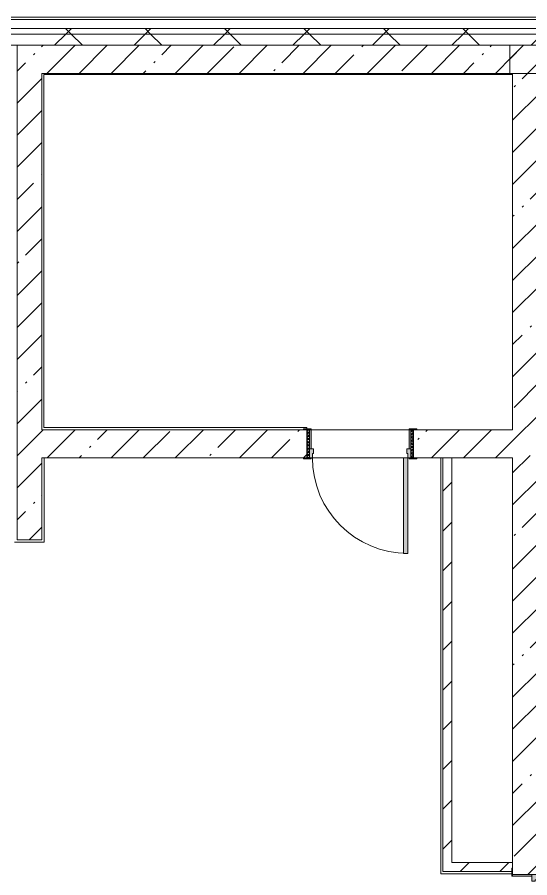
# Model space of a CAD drawing. Header units: millimetres. Extents: x 63482 to 319368, y -8553 to 29000.
# Drawn here: x 219539 to 224101, y 19695 to 27350 of the extents above; entities that cross this region are included whole.
import ezdxf

# ---------------------------------------------------------------- set-up
doc = ezdxf.new("R2010")
doc.units = ezdxf.units.MM
for name, color, linetype, lineweight, true_color in [('A-DOOR-3', 7, 'Continuous', 5, 0xaaaaaa), ('A-DOOR-4', 7, 'Continuous', 5, 0xe2e2e2), ('A-DOOR-FRAM-2', 7, 'Continuous', 5, 0xe2e2e2), ('A-DOOR-FRAM-3', 7, 'Continuous', 5, 0xaaaaaa), ('A-FLOR-2', 7, 'Continuous', 5, 0xaaaaaa)]:
    doc.layers.add(name, color=color, linetype=linetype, lineweight=lineweight, true_color=true_color)
for name, color, linetype, lineweight in [('A-WALL', 7, 'Continuous', 9), ('A-WALL-4', 7, 'Continuous', 5), ('I-WALL-2', 7, 'Continuous', 5)]:
    doc.layers.add(name, color=color, linetype=linetype, lineweight=lineweight)
pattern_1 = [(45, (134788.6, 0), (-353.5534, 353.5534), []), (135, (134788.6, 0), (-353.5534, -353.5534), [])]
pattern_2 = [(45, (134788.6, 0), (-285.1231, 285.1231), []), (45, (135073.7, 0), (-285.1231, 285.1231), [504.031, -100.806, 16.764, -84.042])]
pattern_3 = [(45, (134788.6, 0), (-176.7767, 176.7767), [])]

# ---------------------------------------------------------------- blocks, each defined once
blk = doc.blocks.new('110_Дверь_СКБ_2Ст - Д-1_л_Лестничная клетка EIS60 2-32359692-Общий план 3 этажа с размещением фрагментов 3_1-3_8')
at = {"layer": 'A-DOOR-4'}
for points in [[(662.5, 125), (662.5, 1025), (612.5, 1025), (612.5, 125)], [(-587.5, 525), (-637.5, 525), (-637.5, 125), (-587.5, 125), (-587.5, 261.5)], [(712.5, -125), (712.5, 45), (697.5, 45), (697.5, -125)]]:
    blk.add_hatch(color=256, dxfattribs=at).paths.add_polyline_path(points)
h = blk.add_hatch(color=256, dxfattribs=at)
h.paths.add_polyline_path([(712.5, 125), (662.5, 125), (662.5, 75), (652.5, 75), (652.5, 45), (712.5, 45)])
h.paths.add_polyline_path([(-627.5, 45), (-627.5, 75), (-637.5, 75), (-637.5, 125), (-687.5, 125), (-687.5, 45)])
at = {"layer": 'A-DOOR-FRAM-2'}
for points in [[(-672.5, 125), (-672.5, 133), (-742.5, 133), (-742.5, 125)], [(767.5, 125), (767.5, 133), (697.5, 133), (697.5, 125)], [(-672.5, -125), (-672.5, 45), (-687.5, 45), (-687.5, -125)], [(-672.5, -133), (-672.5, -125), (-742.5, -125), (-742.5, -133)], [(767.5, -133), (767.5, -125), (697.5, -125), (697.5, -133)]]:
    blk.add_hatch(color=256, dxfattribs=at).paths.add_polyline_path(points)
at = {"layer": 'A-DOOR-3'}
for p, q in [((662.5, 1025), (612.5, 1025)), ((612.5, 1025), (612.5, 125)), ((662.5, 125), (662.5, 1025)), ((-637.5, 525), (-637.5, 125)), ((-587.5, 525), (-637.5, 525)), ((-587.5, 125), (-587.5, 525)), ((-637.5, 125), (-587.5, 125)), ((612.5, 125), (662.5, 125))]:
    blk.add_line(p, q, dxfattribs=at)
for centre, radius, start, end in [((662.5, 125), 900, 90, 180), ((-637.5, 125), 400, 360, 90)]:
    blk.add_arc(centre, radius, start, end, dxfattribs=at)
at = {"layer": 'A-DOOR-FRAM-3'}
for p, q in [((-672.5, 133), (-742.5, 133)), ((-742.5, 133), (-742.5, 125)), ((-742.5, 125), (-672.5, 125)), ((-637.5, 125), (-687.5, 125)), ((-687.5, 125), (-687.5, 45)), ((-672.5, 125), (-672.5, 133)), ((-637.5, 75), (-637.5, 125)), ((662.5, 125), (662.5, 75)), ((712.5, 125), (662.5, 125)), ((767.5, 133), (697.5, 133)), ((697.5, 133), (697.5, 125)), ((697.5, 125), (767.5, 125)), ((712.5, 45), (712.5, 125)), ((767.5, 125), (767.5, 133)), ((-687.5, 45), (-627.5, 45)), ((-672.5, 45), (-687.5, 45)), ((-687.5, 45), (-687.5, -125)), ((-672.5, -125), (-672.5, 45)), ((-627.5, 75), (-637.5, 75)), ((-627.5, 45), (-627.5, 75)), ((662.5, 75), (652.5, 75)), ((652.5, 75), (652.5, 45)), ((652.5, 45), (712.5, 45)), ((712.5, 45), (697.5, 45)), ((697.5, 45), (697.5, -125)), ((712.5, -125), (712.5, 45)), ((-672.5, -125), (-742.5, -125)), ((-742.5, -125), (-742.5, -133)), ((-742.5, -133), (-672.5, -133)), ((-687.5, -125), (-672.5, -125)), ((-672.5, -133), (-672.5, -125)), ((697.5, -125), (712.5, -125)), ((767.5, -125), (697.5, -125)), ((697.5, -125), (697.5, -133)), ((697.5, -133), (767.5, -133)), ((767.5, -133), (767.5, -125))]:
    blk.add_line(p, q, dxfattribs=at)
blk = doc.blocks.new('110_Дверь_СКБ_1Ст_Внутренняя1 - Д-8а 950x2100h _книгохранилище_ огнестойкая дверь_-32656878-Общий план 3 этажа с размещением фрагментов 3_1-3_8')
at = {"layer": 'A-DOOR-3'}
h = blk.add_hatch(dxfattribs=at)
h.set_pattern_fill('FP_138', color=256, style=0, pattern_type=2)
h.set_pattern_definition([(225, (1826.41, -189.685), (-14.14214, 14.14214), []), (135, (1826.41, -189.685), (14.14214, 14.14214), [])])
h.paths.add_polyline_path([(487.5, -125), (487.5, 125), (462.5, 125), (462.5, -125)])
at = {"layer": 'A-DOOR-4'}
h = blk.add_hatch(color=256, dxfattribs=at)
h.paths.add_polyline_path([(-412.5, -125), (-412.5, -85), (-402.5, -85), (-402.5, -45), (-437.5, -45), (-437.5, -125)])
h.paths.add_polyline_path([(437.5, -125), (462.5, -125), (462.5, -45), (427.5, -45), (427.5, -85), (437.5, -85)])
at = {"layer": 'A-DOOR-FRAM-2'}
for points in [[(-422.5, 125), (-422.5, 133), (-492.5, 133), (-492.5, 125)], [(-422.5, -45), (-422.5, 125), (-437.5, 125), (-437.5, -45)], [(517.5, 125), (517.5, 133), (447.5, 133), (447.5, 125)], [(462.5, -45), (462.5, 125), (447.5, 125), (447.5, -45)], [(-422.5, -133), (-422.5, -125), (-492.5, -125), (-492.5, -133)], [(437.5, -975), (437.5, -125), (397.5, -125), (397.5, -975)], [(517.5, -133), (517.5, -125), (447.5, -125), (447.5, -133)]]:
    blk.add_hatch(color=256, dxfattribs=at).paths.add_polyline_path(points)
at = {"layer": 'A-DOOR-FRAM-3'}
h = blk.add_hatch(dxfattribs=at)
h.set_pattern_fill('FP_139', color=256, style=0, pattern_type=2)
h.set_pattern_definition([(315, (-296.384, -189.685), (-14.1421, -14.1421), []), (225, (-296.384, -189.685), (-14.1421, 14.1421), [])])
h.paths.add_polyline_path([(-437.5, -125), (-437.5, 125), (-462.5, 125), (-462.5, -125)])
at = {"layer": 'A-DOOR-3'}
for p, q in [((397.5, -125), (437.5, -125)), ((397.5, -975), (397.5, -125)), ((437.5, -125), (437.5, -975)), ((437.5, -975), (397.5, -975))]:
    blk.add_line(p, q, dxfattribs=at)
blk.add_arc((437.5, -125), 850, 180, 270, dxfattribs=at)
at = {"layer": 'A-DOOR-FRAM-3'}
for p, q in [((-492.5, 133), (-422.5, 133)), ((-492.5, 125), (-492.5, 133)), ((-422.5, 125), (-492.5, 125)), ((-462.5, 125), (-437.5, 125)), ((-462.5, -125), (-462.5, 125)), ((-437.5, 125), (-437.5, -125)), ((-437.5, 125), (-422.5, 125)), ((-437.5, -45), (-437.5, 125)), ((-422.5, 133), (-422.5, 125)), ((-422.5, 125), (-422.5, -45)), ((447.5, 125), (447.5, 133)), ((447.5, 133), (517.5, 133)), ((447.5, -45), (447.5, 125)), ((447.5, 125), (462.5, 125)), ((517.5, 125), (447.5, 125)), ((462.5, -125), (462.5, 125)), ((462.5, 125), (487.5, 125)), ((462.5, 125), (462.5, -45)), ((487.5, 125), (487.5, -125)), ((517.5, 133), (517.5, 125)), ((-437.5, -45), (-402.5, -45)), ((-437.5, -125), (-437.5, -45)), ((-422.5, -45), (-437.5, -45)), ((-402.5, -45), (-402.5, -85)), ((427.5, -45), (462.5, -45)), ((427.5, -85), (427.5, -45)), ((462.5, -45), (447.5, -45)), ((462.5, -45), (462.5, -125)), ((-492.5, -125), (-422.5, -125)), ((-492.5, -133), (-492.5, -125)), ((-422.5, -133), (-492.5, -133)), ((-437.5, -125), (-462.5, -125)), ((-437.5, -124), (-422.5, -124)), ((-437.5, -125), (-437.5, -124)), ((-412.5, -125), (-437.5, -125)), ((-422.5, -125), (-437.5, -125)), ((-422.5, -124), (-422.5, -125)), ((-422.5, -125), (-422.5, -133)), ((-412.5, -85), (-412.5, -125)), ((-402.5, -85), (-412.5, -85)), ((437.5, -85), (427.5, -85)), ((437.5, -125), (437.5, -85)), ((462.5, -125), (437.5, -125)), ((447.5, -125), (447.5, -124)), ((447.5, -124), (462.5, -124)), ((462.5, -125), (447.5, -125)), ((447.5, -133), (447.5, -125)), ((447.5, -125), (517.5, -125)), ((517.5, -133), (447.5, -133)), ((462.5, -124), (462.5, -125)), ((487.5, -125), (462.5, -125)), ((517.5, -125), (517.5, -133))]:
    blk.add_line(p, q, dxfattribs=at)

msp = doc.modelspace()

# ---------------------------------------------------------------- hatches: boundary and pattern name
at = {"layer": 'A-WALL-4'}
h = msp.add_hatch(dxfattribs=at)
h.set_pattern_fill('FP_52', color=256, style=0, pattern_type=2)
h.set_pattern_definition(pattern_1)
h.paths.add_polyline_path([(227948.6, 27200), (227998.6, 27200), (227998.6, 27250), (215138.6, 27250), (215138.6, 27200), (226335, 27200)])
h.paths.add_polyline_path([(211138.6, 27200), (212038.6, 27200), (212038.6, 27250), (211138.6, 27250)])
h.paths.add_polyline_path([(207835.7, 27200), (209038.6, 27200), (209038.6, 27250), (207698.6, 27250), (207698.6, 27200)])
h.paths.add_polyline_path([(205335.8, 27200), (205598.6, 27200), (205598.6, 27250), (204398.6, 27250), (204398.6, 27200)])
h.paths.add_polyline_path([(201335.9, 27200), (201898.6, 27200), (201898.6, 27250), (197648.6, 27250), (197648.6, 27200), (200336, 27200)])
h.paths.add_polyline_path([(185336.5, 27200), (185548.6, 27200), (185548.6, 27250), (184448.9, 27250), (184448.9, 27200)])
h.paths.add_polyline_path([(188048.6, 27200), (189548.6, 27200), (189548.6, 27250), (188048.6, 27250)])
h.paths.add_polyline_path([(182448.6, 27200), (183548.9, 27200), (183548.9, 27250), (182448.6, 27250)])
h.paths.add_polyline_path([(192648.6, 27200), (193748.6, 27200), (193748.6, 27250), (192648.6, 27250)])
h.paths.add_polyline_path([(196336.1, 27200), (196748.6, 27200), (196748.6, 27250), (194648.6, 27250), (194648.6, 27200), (195336.2, 27200)])
h.paths.add_polyline_path([(178336.8, 27200), (179348.6, 27200), (179348.6, 27250), (176848.6, 27250), (176848.6, 27200), (176948.6, 27200)])
h = msp.add_hatch(dxfattribs=at)
h.set_pattern_fill('FP_52', color=256, style=0, pattern_type=2)
h.set_pattern_definition(pattern_1)
h.paths.add_polyline_path([(227848.6, 27100), (227948.6, 27100), (227948.6, 27200), (215138.6, 27200), (215138.6, 27100), (226335, 27100)])
h.paths.add_polyline_path([(211335.6, 27100), (212038.6, 27100), (212038.6, 27200), (211138.6, 27200), (211138.6, 27100)])
h.paths.add_polyline_path([(208835.7, 27100), (209038.6, 27100), (209038.6, 27200), (207698.6, 27200), (207698.6, 27100), (208335.7, 27100)])
h.paths.add_polyline_path([(201898.6, 27100), (201898.6, 27200), (197648.6, 27200), (197648.6, 27100), (201335.9, 27100)])
h.paths.add_polyline_path([(205598.6, 27100), (205598.6, 27200), (204398.6, 27200), (204398.6, 27100), (205335.8, 27100)])
h.paths.add_polyline_path([(185548.6, 27100), (185548.6, 27200), (184448.9, 27200), (184448.9, 27100), (185336.5, 27100)])
h.paths.add_polyline_path([(194648.6, 27100), (196748.6, 27100), (196748.6, 27200), (194648.6, 27200)])
h.paths.add_polyline_path([(188048.6, 27100), (189548.6, 27100), (189548.6, 27200), (188048.6, 27200)])
h.paths.add_polyline_path([(193748.6, 27100), (193748.6, 27200), (192648.6, 27200), (192648.6, 27100), (193336.2, 27100)])
h.paths.add_polyline_path([(183548.9, 27100), (183548.9, 27200), (182448.6, 27200), (182448.6, 27100)])
h.paths.add_polyline_path([(178336.8, 27100), (179348.6, 27100), (179348.6, 27200), (176948.6, 27200), (176948.6, 27100), (177548.6, 27100)])
at = {"layer": 'I-WALL-2'}
h = msp.add_hatch(dxfattribs=at)
h.set_pattern_fill('FP_48', color=256, style=0, pattern_type=2)
h.set_pattern_definition(pattern_2)
h.paths.add_polyline_path([(223948.6, 26850), (223948.6, 27100), (219538.6, 27100), (219538.6, 26850), (222335.2, 26850)])
h = msp.add_hatch(dxfattribs=at)
h.set_pattern_fill('FP_48', color=256, style=0, pattern_type=2)
h.set_pattern_definition(pattern_2)
h.paths.add_polyline_path([(227598.6, 26850), (227598.6, 27100), (223923.6, 27100), (223923.6, 26850), (226335, 26850)])
h = msp.add_hatch(dxfattribs=at)
h.set_pattern_fill('FP_48', color=256, style=0, pattern_type=2)
h.set_pattern_definition(pattern_2)
h.paths.add_polyline_path([(224198.6, 17270), (224198.6, 18325), (223948.6, 18325), (223948.6, 17270)])
h.paths.add_polyline_path([(224198.6, 19725), (224198.6, 27100), (223948.6, 27100), (223948.6, 19725), (224148.6, 19725)])
h = msp.add_hatch(dxfattribs=at)
h.set_pattern_fill('FP_48', color=256, style=0, pattern_type=2)
h.set_pattern_definition(pattern_2)
h.paths.add_polyline_path([(219538.6, 22700), (219758.6, 22700), (219758.6, 26850), (219538.6, 26850), (219538.6, 24578.9)])
h = msp.add_hatch(dxfattribs=at)
h.set_pattern_fill('FP_48', color=256, style=0, pattern_type=2)
h.set_pattern_definition(pattern_2)
h.paths.add_polyline_path([(223096.6, 23430), (223948.6, 23430), (223948.6, 23680), (223066.6, 23680), (223066.6, 23430)])
h.paths.add_polyline_path([(222086.6, 23430), (222116.6, 23430), (222116.6, 23680), (219758.6, 23680), (219758.6, 23430), (220335.2, 23430)])
h = msp.add_hatch(dxfattribs=at)
h.set_pattern_fill('FP_53', color=256, style=0, pattern_type=2)
h.set_pattern_definition(pattern_3)
h.paths.add_polyline_path([(223408.6, 19750), (223408.6, 23430), (223328.6, 23430), (223328.6, 19750)])
h = msp.add_hatch(dxfattribs=at)
h.set_pattern_fill('FP_53', color=256, style=0, pattern_type=2)
h.set_pattern_definition(pattern_3)
h.paths.add_polyline_path([(223408.6, 19750), (223940.6, 19750), (223940.6, 19780), (223948.6, 19780), (223948.6, 19830), (223408.6, 19830)])

# ---------------------------------------------------------------- linework, layer by layer
at = {"layer": 'A-FLOR-2'}
for p, q in [((223948.6, 26840), (219776.6, 26840)), ((219776.6, 26840), (219776.6, 23700)), ((219776.6, 23700), (222116.6, 23700)), ((222116.6, 23700), (222116.6, 23688)), ((219778.6, 23430), (219778.6, 22680)), ((223308.6, 19730), (223308.6, 23430)), ((219778.6, 22680), (219513.2, 22680)), ((223940.6, 19730), (223308.6, 19730))]:
    msp.add_line(p, q, dxfattribs=at)
at = {"layer": 'A-WALL'}
for p, q in [((228078.6, 27330), (215138.6, 27330)), ((227998.6, 27250), (215138.6, 27250)), ((227948.6, 27200), (215138.6, 27200)), ((223408.6, 23430), (223328.6, 23430)), ((223948.6, 19780), (223948.6, 19830))]:
    msp.add_line(p, q, dxfattribs=at)
at = {"layer": 'A-WALL-4'}
for p, q in [((228098.6, 27350), (211138.6, 27350)), ((215118.6, 27100), (227598.6, 27100))]:
    msp.add_line(p, q, dxfattribs=at)
at = {"layer": 'I-WALL-2'}
for p, q in [((219538.6, 27100), (219538.6, 22700)), ((223948.6, 27100), (219538.6, 27100)), ((227598.6, 27100), (223923.6, 27100)), ((223923.6, 27100), (223923.6, 26850)), ((219758.6, 23680), (219758.6, 26850)), ((219758.6, 26850), (223948.6, 26850)), ((223923.6, 26850), (227598.6, 26850)), ((223948.6, 26850), (223948.6, 23680)), ((222086.6, 23680), (219758.6, 23680)), ((222156.6, 23680), (223026.6, 23680)), ((223948.6, 23680), (223096.6, 23680)), ((219758.6, 22700), (219758.6, 23430)), ((219758.6, 23430), (222086.6, 23430)), ((222976.6, 23430), (222166.6, 23430)), ((223096.6, 23430), (223328.6, 23430)), ((223328.6, 23430), (223328.6, 19750)), ((223408.6, 19830), (223408.6, 23430)), ((223408.6, 23430), (223948.6, 23430)), ((223948.6, 23430), (223948.6, 19830)), ((219538.6, 22700), (219758.6, 22700)), ((223948.6, 19830), (223408.6, 19830)), ((223328.6, 19750), (223940.6, 19750))]:
    msp.add_line(p, q, dxfattribs=at)

# ---------------------------------------------------------------- block references
at = {"layer": 'A-DOOR-3'}
msp.add_blockref('110_Дверь_СКБ_1Ст_Внутренняя1 - Д-8а 950x2100h _книгохранилище_ огнестойкая дверь_-32656878-Общий план 3 этажа с размещением фрагментов 3_1-3_8', (222579.1, 23555), dxfattribs=at)
at = {"layer": 'A-DOOR-3', "rotation": 269.9999999999998}
msp.add_blockref('110_Дверь_СКБ_2Ст - Д-1_л_Лестничная клетка EIS60 2-32359692-Общий план 3 этажа с размещением фрагментов 3_1-3_8', (224073.6, 19037.5), dxfattribs=at)

doc.saveas('drawing.dxf')
